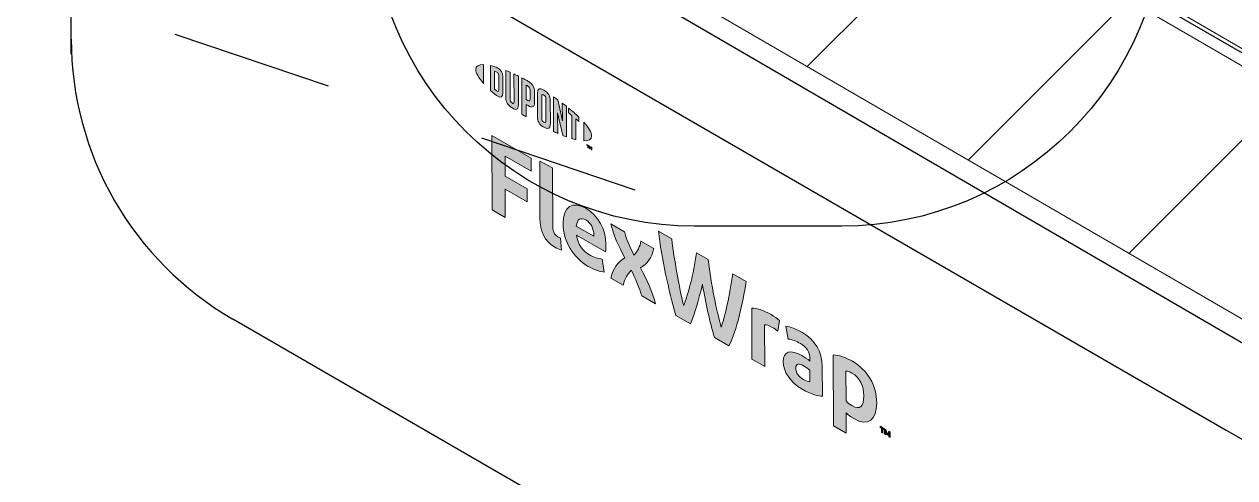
# Model space of a CAD drawing. Extents: x -1392 to 5791, y -3809 to 1722.
# Drawn here: x 899.8 to 967.1, y -1809 to -1783.7 of the extents above; entities that cross this region are included whole.
import ezdxf

# ---------------------------------------------------------------- set-up
doc = ezdxf.new("R2010")
doc.units = 0
doc.header["$MEASUREMENT"] = 0
doc.linetypes.add('AI-Linetype-13', pattern=[18, 9, -9])
for name, color, linetype, lineweight in [('G-ANNO-TTLB', 7, 'Continuous', 0), ('Layer 12', 7, 'Continuous', 0), ('TYVEK', 7, 'Continuous', 0), ('WALL SCRATCH', 7, 'Continuous', 0)]:
    doc.layers.add(name, color=color, linetype=linetype, lineweight=lineweight)
pattern_1 = [(45, (0, 0), (-7.071067, 7.07107), [])]

# ---------------------------------------------------------------- blocks, each defined once
blk = doc.blocks.new('Block_477')
at = {"layer": 'TYVEK', "true_color": 0x003b71, "transparency": 33554687}
h = blk.add_hatch(color=156, dxfattribs=at)
h.dxf.hatch_style = 2
edge = h.paths.add_edge_path()
edge.add_spline(control_points=[(925.816, -1794.062), (925.816, -1794.062), (925.806, -1789.922), (925.806, -1789.922), (925.806, -1789.922), (927.991, -1791.176), (927.991, -1791.176), (927.991, -1791.176), (927.993, -1791.898), (927.993, -1791.898), (927.993, -1791.898), (926.541, -1791.064), (926.541, -1791.064), (926.541, -1791.064), (926.544, -1792.188), (926.544, -1792.188), (926.544, -1792.188), (927.765, -1792.889), (927.765, -1792.889), (927.765, -1792.889), (927.767, -1793.611), (927.767, -1793.611), (927.767, -1793.611), (926.546, -1792.91), (926.546, -1792.91), (926.546, -1792.91), (926.549, -1794.484), (926.549, -1794.484), (926.549, -1794.484), (925.816, -1794.062), (925.816, -1794.062)], knot_values=[0, 0, 0, 0, 1, 1, 1, 2, 2, 2, 3, 3, 3, 4, 4, 4, 5, 5, 5, 6, 6, 6, 7, 7, 7, 8, 8, 8, 9, 9, 9, 10, 10, 10, 10], degree=3, periodic=0)
h = blk.add_hatch(color=156, dxfattribs=at)
h.dxf.hatch_style = 2
edge = h.paths.add_edge_path()
edge.add_spline(control_points=[(929.189, -1794.906), (929.19, -1795.225), (929.262, -1795.438), (929.467, -1795.556), (929.518, -1795.585), (929.57, -1795.609), (929.616, -1795.624), (929.616, -1795.624), (929.669, -1796.298), (929.669, -1796.298), (929.571, -1796.266), (929.412, -1796.198), (929.31, -1796.139), (928.72, -1795.8), (928.483, -1795.221), (928.481, -1794.511), (928.481, -1794.511), (928.473, -1791.353), (928.473, -1791.353), (928.473, -1791.353), (929.181, -1791.712), (929.181, -1791.712), (929.181, -1791.712), (929.189, -1794.906), (929.189, -1794.906)], knot_values=[0, 0, 0, 0, 1, 1, 1, 2, 2, 2, 3, 3, 3, 4, 4, 4, 5, 5, 5, 6, 6, 6, 7, 7, 7, 8, 8, 8, 8], degree=3, periodic=0)
h = blk.add_hatch(color=156, dxfattribs=at)
h.dxf.hatch_style = 2
edge = h.paths.add_edge_path()
edge.add_spline(control_points=[(930.5, -1794.956), (930.5, -1794.956), (931.475, -1795.516), (931.475, -1795.516), (931.475, -1795.516), (931.475, -1795.445), (931.475, -1795.445), (931.474, -1795.113), (931.32, -1794.783), (931.037, -1794.621), (930.74, -1794.45), (930.546, -1794.58), (930.5, -1794.956)], knot_values=[0, 0, 0, 0, 1, 1, 1, 2, 2, 2, 3, 3, 3, 4, 4, 4, 4], degree=3, periodic=0)
edge = h.paths.add_edge_path()
edge.add_spline(control_points=[(932.059, -1797.517), (931.833, -1797.505), (931.5, -1797.397), (931.162, -1797.202), (930.336, -1796.728), (929.77, -1795.801), (929.767, -1794.819), (929.765, -1793.878), (930.282, -1793.537), (931.036, -1793.97), (931.708, -1794.356), (932.15, -1795.159), (932.152, -1795.952), (932.153, -1796.129), (932.143, -1796.277), (932.133, -1796.39), (932.133, -1796.39), (930.512, -1795.459), (930.512, -1795.459), (930.58, -1795.97), (930.821, -1796.322), (931.232, -1796.557), (931.483, -1796.702), (931.724, -1796.775), (931.944, -1796.795), (931.944, -1796.795), (932.059, -1797.517), (932.059, -1797.517)], knot_values=[0, 0, 0, 0, 1, 1, 1, 2, 2, 2, 3, 3, 3, 4, 4, 4, 5, 5, 5, 6, 6, 6, 7, 7, 7, 8, 8, 8, 9, 9, 9, 9], degree=3, periodic=0)
h = blk.add_hatch(color=156, dxfattribs=at)
h.dxf.hatch_style = 2
edge = h.paths.add_edge_path()
edge.add_spline(control_points=[(933.199, -1796.718), (932.855, -1796.083), (932.582, -1795.519), (932.421, -1794.836), (932.421, -1794.836), (933.186, -1795.275), (933.186, -1795.275), (933.253, -1795.579), (933.48, -1796.111), (933.706, -1796.578), (933.895, -1796.362), (934.059, -1796.107), (934.094, -1795.796), (934.094, -1795.796), (934.812, -1796.208), (934.812, -1796.208), (934.68, -1796.747), (934.455, -1797.049), (934.072, -1797.284), (934.442, -1797.975), (934.695, -1798.534), (934.906, -1799.281), (934.906, -1799.281), (934.142, -1798.843), (934.142, -1798.843), (934.033, -1798.449), (933.776, -1797.858), (933.56, -1797.409), (933.365, -1797.623), (933.182, -1797.872), (933.111, -1798.251), (933.111, -1798.251), (932.423, -1797.856), (932.423, -1797.856), (932.55, -1797.314), (932.79, -1796.979), (933.199, -1796.718)], knot_values=[0, 0, 0, 0, 1, 1, 1, 2, 2, 2, 3, 3, 3, 4, 4, 4, 5, 5, 5, 6, 6, 6, 7, 7, 7, 8, 8, 8, 9, 9, 9, 10, 10, 10, 11, 11, 11, 12, 12, 12, 12], degree=3, periodic=0)
h = blk.add_hatch(color=156, dxfattribs=at)
h.dxf.hatch_style = 2
edge = h.paths.add_edge_path()
edge.add_spline(control_points=[(939.201, -1797.612), (939.201, -1797.612), (939.95, -1798.042), (939.95, -1798.042), (939.758, -1799.308), (939.423, -1800.74), (938.99, -1801.626), (938.99, -1801.626), (938.185, -1801.163), (938.185, -1801.163), (937.931, -1800.28), (937.704, -1799.28), (937.511, -1798.201), (937.319, -1799.06), (937.1, -1799.803), (936.846, -1800.395), (936.846, -1800.395), (936.04, -1799.932), (936.04, -1799.932), (935.627, -1798.561), (935.259, -1796.725), (935.066, -1795.238), (935.066, -1795.238), (935.809, -1795.665), (935.809, -1795.665), (935.972, -1797.004), (936.262, -1798.571), (936.474, -1799.384), (936.693, -1798.819), (937.034, -1797.655), (937.179, -1796.451), (937.179, -1796.451), (937.836, -1796.828), (937.836, -1796.828), (937.993, -1798.206), (938.33, -1799.758), (938.557, -1800.58), (938.761, -1800.006), (939.05, -1798.771), (939.201, -1797.612)], knot_values=[0, 0, 0, 0, 1, 1, 1, 2, 2, 2, 3, 3, 3, 4, 4, 4, 5, 5, 5, 6, 6, 6, 7, 7, 7, 8, 8, 8, 9, 9, 9, 10, 10, 10, 11, 11, 11, 12, 12, 12, 13, 13, 13, 13], degree=3, periodic=0)
h = blk.add_hatch(color=156, dxfattribs=at)
h.dxf.hatch_style = 2
edge = h.paths.add_edge_path()
edge.add_spline(control_points=[(941.342, -1799.887), (941.527, -1799.993), (941.702, -1800.117), (941.804, -1800.205), (941.804, -1800.205), (941.703, -1800.815), (941.703, -1800.815), (941.616, -1800.729), (941.508, -1800.655), (941.401, -1800.594), (941.211, -1800.485), (941.083, -1800.452), (940.975, -1800.45), (940.975, -1800.45), (940.981, -1802.769), (940.981, -1802.769), (940.981, -1802.769), (940.273, -1802.362), (940.273, -1802.362), (940.273, -1802.362), (940.266, -1799.529), (940.266, -1799.529), (940.542, -1799.528), (940.973, -1799.675), (941.342, -1799.887)], knot_values=[0, 0, 0, 0, 1, 1, 1, 2, 2, 2, 3, 3, 3, 4, 4, 4, 5, 5, 5, 6, 6, 6, 7, 7, 7, 8, 8, 8, 8], degree=3, periodic=0)
h = blk.add_hatch(color=156, dxfattribs=at)
h.dxf.hatch_style = 2
edge = h.paths.add_edge_path()
edge.add_spline(control_points=[(943.498, -1803.617), (943.498, -1803.617), (943.497, -1802.984), (943.497, -1802.984), (943.378, -1802.887), (943.255, -1802.799), (943.132, -1802.728), (942.896, -1802.592), (942.712, -1802.593), (942.712, -1802.871), (942.713, -1803.119), (942.867, -1803.338), (943.139, -1803.494), (943.293, -1803.582), (943.421, -1803.62), (943.498, -1803.617)], knot_values=[0, 0, 0, 0, 1, 1, 1, 2, 2, 2, 3, 3, 3, 4, 4, 4, 5, 5, 5, 5], degree=3, periodic=0)
edge = h.paths.add_edge_path()
edge.add_spline(control_points=[(943.069, -1804.038), (942.366, -1803.635), (942.011, -1803.035), (942.01, -1802.503), (942.008, -1801.917), (942.423, -1801.813), (943.039, -1802.16), (943.182, -1802.243), (943.367, -1802.372), (943.495, -1802.47), (943.495, -1802.47), (943.495, -1802.328), (943.495, -1802.328), (943.494, -1801.967), (943.314, -1801.692), (942.97, -1801.495), (942.745, -1801.365), (942.504, -1801.268), (942.293, -1801.248), (942.293, -1801.248), (942.164, -1800.536), (942.164, -1800.536), (942.384, -1800.556), (942.738, -1800.688), (943.051, -1800.868), (943.805, -1801.301), (944.181, -1801.977), (944.182, -1802.776), (944.182, -1802.776), (944.187, -1804.42), (944.187, -1804.42), (943.977, -1804.424), (943.582, -1804.333), (943.069, -1804.038)], knot_values=[0, 0, 0, 0, 1, 1, 1, 2, 2, 2, 3, 3, 3, 4, 4, 4, 5, 5, 5, 6, 6, 6, 7, 7, 7, 8, 8, 8, 9, 9, 9, 10, 10, 10, 11, 11, 11, 11], degree=3, periodic=0)
h = blk.add_hatch(color=156, dxfattribs=at)
h.dxf.hatch_style = 2
edge = h.paths.add_edge_path()
edge.add_spline(control_points=[(945.832, -1804.951), (946.284, -1805.211), (946.493, -1805.012), (946.492, -1804.403), (946.491, -1803.87), (946.295, -1803.403), (945.828, -1803.135), (945.7, -1803.062), (945.607, -1803.038), (945.5, -1803.024), (945.5, -1803.024), (945.504, -1804.68), (945.504, -1804.68), (945.601, -1804.783), (945.684, -1804.866), (945.832, -1804.951)], knot_values=[0, 0, 0, 0, 1, 1, 1, 2, 2, 2, 3, 3, 3, 4, 4, 4, 5, 5, 5, 5], degree=3, periodic=0)
edge = h.paths.add_edge_path()
edge.add_spline(control_points=[(945.936, -1805.673), (945.757, -1805.57), (945.634, -1805.475), (945.505, -1805.349), (945.505, -1805.349), (945.508, -1806.473), (945.508, -1806.473), (945.508, -1806.473), (944.805, -1806.069), (944.805, -1806.069), (944.805, -1806.069), (944.796, -1802.123), (944.796, -1802.123), (945.088, -1802.137), (945.498, -1802.273), (945.862, -1802.482), (946.704, -1802.965), (947.208, -1803.845), (947.21, -1804.791), (947.212, -1805.761), (946.737, -1806.132), (945.936, -1805.673)], knot_values=[0, 0, 0, 0, 1, 1, 1, 2, 2, 2, 3, 3, 3, 4, 4, 4, 5, 5, 5, 6, 6, 6, 7, 7, 7, 7], degree=3, periodic=0)
h = blk.add_hatch(color=156, dxfattribs=at)
h.dxf.hatch_style = 2
edge = h.paths.add_edge_path()
edge.add_spline(control_points=[(947.718, -1806.278), (947.744, -1806.365), (947.769, -1806.432), (947.8, -1806.502), (947.83, -1806.467), (947.852, -1806.427), (947.877, -1806.369), (947.877, -1806.369), (947.951, -1806.411), (947.951, -1806.411), (947.951, -1806.411), (947.951, -1806.717), (947.951, -1806.717), (947.951, -1806.717), (947.887, -1806.68), (947.887, -1806.68), (947.887, -1806.68), (947.887, -1806.539), (947.887, -1806.539), (947.887, -1806.539), (947.89, -1806.494), (947.89, -1806.494), (947.869, -1806.528), (947.845, -1806.562), (947.823, -1806.588), (947.823, -1806.588), (947.774, -1806.56), (947.774, -1806.56), (947.752, -1806.508), (947.727, -1806.444), (947.706, -1806.385), (947.706, -1806.385), (947.709, -1806.437), (947.709, -1806.437), (947.709, -1806.437), (947.709, -1806.578), (947.709, -1806.578), (947.709, -1806.578), (947.645, -1806.541), (947.645, -1806.541), (947.645, -1806.541), (947.644, -1806.236), (947.644, -1806.236), (947.644, -1806.236), (947.718, -1806.278), (947.718, -1806.278)], knot_values=[0, 0, 0, 0, 1, 1, 1, 2, 2, 2, 3, 3, 3, 4, 4, 4, 5, 5, 5, 6, 6, 6, 7, 7, 7, 8, 8, 8, 9, 9, 9, 10, 10, 10, 11, 11, 11, 12, 12, 12, 13, 13, 13, 14, 14, 14, 15, 15, 15, 15], degree=3, periodic=0)
edge = h.paths.add_edge_path()
edge.add_spline(control_points=[(947.472, -1806.204), (947.472, -1806.204), (947.401, -1806.163), (947.401, -1806.163), (947.401, -1806.163), (947.4, -1806.096), (947.4, -1806.096), (947.4, -1806.096), (947.615, -1806.219), (947.615, -1806.219), (947.615, -1806.219), (947.615, -1806.286), (947.615, -1806.286), (947.615, -1806.286), (947.544, -1806.245), (947.544, -1806.245), (947.544, -1806.245), (947.544, -1806.483), (947.544, -1806.483), (947.544, -1806.483), (947.473, -1806.442), (947.473, -1806.442), (947.473, -1806.442), (947.472, -1806.204), (947.472, -1806.204)], knot_values=[0, 0, 0, 0, 1, 1, 1, 2, 2, 2, 3, 3, 3, 4, 4, 4, 5, 5, 5, 6, 6, 6, 7, 7, 7, 8, 8, 8, 8], degree=3, periodic=0)
at = {"layer": 'TYVEK'}
for points, knots in [([(925.816, -1794.062), (925.816, -1794.062), (925.806, -1789.922), (925.806, -1789.922), (925.806, -1789.922), (927.991, -1791.176), (927.991, -1791.176), (927.991, -1791.176), (927.993, -1791.898), (927.993, -1791.898), (927.993, -1791.898), (926.541, -1791.064), (926.541, -1791.064), (926.541, -1791.064), (926.544, -1792.188), (926.544, -1792.188), (926.544, -1792.188), (927.765, -1792.889), (927.765, -1792.889), (927.765, -1792.889), (927.767, -1793.611), (927.767, -1793.611), (927.767, -1793.611), (926.546, -1792.91), (926.546, -1792.91), (926.546, -1792.91), (926.549, -1794.484), (926.549, -1794.484), (926.549, -1794.484), (925.816, -1794.062), (925.816, -1794.062)], [0, 0, 0, 0, 1, 1, 1, 2, 2, 2, 3, 3, 3, 4, 4, 4, 5, 5, 5, 6, 6, 6, 7, 7, 7, 8, 8, 8, 9, 9, 9, 10, 10, 10, 10]), ([(929.189, -1794.906), (929.19, -1795.225), (929.262, -1795.438), (929.467, -1795.556), (929.518, -1795.585), (929.57, -1795.609), (929.616, -1795.624), (929.616, -1795.624), (929.669, -1796.298), (929.669, -1796.298), (929.571, -1796.266), (929.412, -1796.198), (929.31, -1796.139), (928.72, -1795.8), (928.483, -1795.221), (928.481, -1794.511), (928.481, -1794.511), (928.473, -1791.353), (928.473, -1791.353), (928.473, -1791.353), (929.181, -1791.712), (929.181, -1791.712), (929.181, -1791.712), (929.189, -1794.906), (929.189, -1794.906)], [0, 0, 0, 0, 1, 1, 1, 2, 2, 2, 3, 3, 3, 4, 4, 4, 5, 5, 5, 6, 6, 6, 7, 7, 7, 8, 8, 8, 8]), ([(932.059, -1797.517), (931.833, -1797.505), (931.5, -1797.397), (931.162, -1797.202), (930.336, -1796.728), (929.77, -1795.801), (929.767, -1794.819), (929.765, -1793.878), (930.282, -1793.537), (931.036, -1793.97), (931.708, -1794.356), (932.15, -1795.159), (932.152, -1795.952), (932.153, -1796.129), (932.143, -1796.277), (932.133, -1796.39), (932.133, -1796.39), (930.512, -1795.459), (930.512, -1795.459), (930.58, -1795.97), (930.821, -1796.322), (931.232, -1796.557), (931.483, -1796.702), (931.724, -1796.775), (931.944, -1796.795), (931.944, -1796.795), (932.059, -1797.517), (932.059, -1797.517)], [0, 0, 0, 0, 1, 1, 1, 2, 2, 2, 3, 3, 3, 4, 4, 4, 5, 5, 5, 6, 6, 6, 7, 7, 7, 8, 8, 8, 9, 9, 9, 9]), ([(930.5, -1794.956), (930.5, -1794.956), (931.475, -1795.516), (931.475, -1795.516), (931.475, -1795.516), (931.475, -1795.445), (931.475, -1795.445), (931.474, -1795.113), (931.32, -1794.783), (931.037, -1794.621), (930.74, -1794.45), (930.546, -1794.58), (930.5, -1794.956)], [0, 0, 0, 0, 1, 1, 1, 2, 2, 2, 3, 3, 3, 4, 4, 4, 4]), ([(933.199, -1796.718), (932.855, -1796.083), (932.582, -1795.519), (932.421, -1794.836), (932.421, -1794.836), (933.186, -1795.275), (933.186, -1795.275), (933.253, -1795.579), (933.48, -1796.111), (933.706, -1796.578), (933.895, -1796.362), (934.059, -1796.107), (934.094, -1795.796), (934.094, -1795.796), (934.812, -1796.208), (934.812, -1796.208), (934.68, -1796.747), (934.455, -1797.049), (934.072, -1797.284), (934.442, -1797.975), (934.695, -1798.534), (934.906, -1799.281), (934.906, -1799.281), (934.142, -1798.843), (934.142, -1798.843), (934.033, -1798.449), (933.776, -1797.858), (933.56, -1797.409), (933.365, -1797.623), (933.182, -1797.872), (933.111, -1798.251), (933.111, -1798.251), (932.423, -1797.856), (932.423, -1797.856), (932.55, -1797.314), (932.79, -1796.979), (933.199, -1796.718)], [0, 0, 0, 0, 1, 1, 1, 2, 2, 2, 3, 3, 3, 4, 4, 4, 5, 5, 5, 6, 6, 6, 7, 7, 7, 8, 8, 8, 9, 9, 9, 10, 10, 10, 11, 11, 11, 12, 12, 12, 12]), ([(939.201, -1797.612), (939.201, -1797.612), (939.95, -1798.042), (939.95, -1798.042), (939.758, -1799.308), (939.423, -1800.74), (938.99, -1801.626), (938.99, -1801.626), (938.185, -1801.163), (938.185, -1801.163), (937.931, -1800.28), (937.704, -1799.28), (937.511, -1798.201), (937.319, -1799.06), (937.1, -1799.803), (936.846, -1800.395), (936.846, -1800.395), (936.04, -1799.932), (936.04, -1799.932), (935.627, -1798.561), (935.259, -1796.725), (935.066, -1795.238), (935.066, -1795.238), (935.809, -1795.665), (935.809, -1795.665), (935.972, -1797.004), (936.262, -1798.571), (936.474, -1799.384), (936.693, -1798.819), (937.034, -1797.655), (937.179, -1796.451), (937.179, -1796.451), (937.836, -1796.828), (937.836, -1796.828), (937.993, -1798.206), (938.33, -1799.758), (938.557, -1800.58), (938.761, -1800.006), (939.05, -1798.771), (939.201, -1797.612)], [0, 0, 0, 0, 1, 1, 1, 2, 2, 2, 3, 3, 3, 4, 4, 4, 5, 5, 5, 6, 6, 6, 7, 7, 7, 8, 8, 8, 9, 9, 9, 10, 10, 10, 11, 11, 11, 12, 12, 12, 13, 13, 13, 13]), ([(941.342, -1799.887), (941.527, -1799.993), (941.702, -1800.117), (941.804, -1800.205), (941.804, -1800.205), (941.703, -1800.815), (941.703, -1800.815), (941.616, -1800.729), (941.508, -1800.655), (941.401, -1800.594), (941.211, -1800.485), (941.083, -1800.452), (940.975, -1800.45), (940.975, -1800.45), (940.981, -1802.769), (940.981, -1802.769), (940.981, -1802.769), (940.273, -1802.362), (940.273, -1802.362), (940.273, -1802.362), (940.266, -1799.529), (940.266, -1799.529), (940.542, -1799.528), (940.973, -1799.675), (941.342, -1799.887)], [0, 0, 0, 0, 1, 1, 1, 2, 2, 2, 3, 3, 3, 4, 4, 4, 5, 5, 5, 6, 6, 6, 7, 7, 7, 8, 8, 8, 8]), ([(943.069, -1804.038), (942.366, -1803.635), (942.011, -1803.035), (942.01, -1802.503), (942.008, -1801.917), (942.423, -1801.813), (943.039, -1802.16), (943.182, -1802.243), (943.367, -1802.372), (943.495, -1802.47), (943.495, -1802.47), (943.495, -1802.328), (943.495, -1802.328), (943.494, -1801.967), (943.314, -1801.692), (942.97, -1801.495), (942.745, -1801.365), (942.504, -1801.268), (942.293, -1801.248), (942.293, -1801.248), (942.164, -1800.536), (942.164, -1800.536), (942.384, -1800.556), (942.738, -1800.688), (943.051, -1800.868), (943.805, -1801.301), (944.181, -1801.977), (944.182, -1802.776), (944.182, -1802.776), (944.187, -1804.42), (944.187, -1804.42), (943.977, -1804.424), (943.582, -1804.333), (943.069, -1804.038)], [0, 0, 0, 0, 1, 1, 1, 2, 2, 2, 3, 3, 3, 4, 4, 4, 5, 5, 5, 6, 6, 6, 7, 7, 7, 8, 8, 8, 9, 9, 9, 10, 10, 10, 11, 11, 11, 11]), ([(943.498, -1803.617), (943.498, -1803.617), (943.497, -1802.984), (943.497, -1802.984), (943.378, -1802.887), (943.255, -1802.799), (943.132, -1802.728), (942.896, -1802.592), (942.712, -1802.593), (942.712, -1802.871), (942.713, -1803.119), (942.867, -1803.338), (943.139, -1803.494), (943.293, -1803.582), (943.421, -1803.62), (943.498, -1803.617)], [0, 0, 0, 0, 1, 1, 1, 2, 2, 2, 3, 3, 3, 4, 4, 4, 5, 5, 5, 5]), ([(945.936, -1805.673), (945.757, -1805.57), (945.634, -1805.475), (945.505, -1805.349), (945.505, -1805.349), (945.508, -1806.473), (945.508, -1806.473), (945.508, -1806.473), (944.805, -1806.069), (944.805, -1806.069), (944.805, -1806.069), (944.796, -1802.123), (944.796, -1802.123), (945.088, -1802.137), (945.498, -1802.273), (945.862, -1802.482), (946.704, -1802.965), (947.208, -1803.845), (947.21, -1804.791), (947.212, -1805.761), (946.737, -1806.132), (945.936, -1805.673)], [0, 0, 0, 0, 1, 1, 1, 2, 2, 2, 3, 3, 3, 4, 4, 4, 5, 5, 5, 6, 6, 6, 7, 7, 7, 7]), ([(945.832, -1804.951), (946.284, -1805.211), (946.493, -1805.012), (946.492, -1804.403), (946.491, -1803.87), (946.295, -1803.403), (945.828, -1803.135), (945.7, -1803.062), (945.607, -1803.038), (945.5, -1803.024), (945.5, -1803.024), (945.504, -1804.68), (945.504, -1804.68), (945.601, -1804.783), (945.684, -1804.866), (945.832, -1804.951)], [0, 0, 0, 0, 1, 1, 1, 2, 2, 2, 3, 3, 3, 4, 4, 4, 5, 5, 5, 5]), ([(947.472, -1806.204), (947.472, -1806.204), (947.401, -1806.163), (947.401, -1806.163), (947.401, -1806.163), (947.4, -1806.096), (947.4, -1806.096), (947.4, -1806.096), (947.615, -1806.219), (947.615, -1806.219), (947.615, -1806.219), (947.615, -1806.286), (947.615, -1806.286), (947.615, -1806.286), (947.544, -1806.245), (947.544, -1806.245), (947.544, -1806.245), (947.544, -1806.483), (947.544, -1806.483), (947.544, -1806.483), (947.473, -1806.442), (947.473, -1806.442), (947.473, -1806.442), (947.472, -1806.204), (947.472, -1806.204)], [0, 0, 0, 0, 1, 1, 1, 2, 2, 2, 3, 3, 3, 4, 4, 4, 5, 5, 5, 6, 6, 6, 7, 7, 7, 8, 8, 8, 8]), ([(947.718, -1806.278), (947.744, -1806.365), (947.769, -1806.432), (947.8, -1806.502), (947.83, -1806.467), (947.852, -1806.427), (947.877, -1806.369), (947.877, -1806.369), (947.951, -1806.411), (947.951, -1806.411), (947.951, -1806.411), (947.951, -1806.717), (947.951, -1806.717), (947.951, -1806.717), (947.887, -1806.68), (947.887, -1806.68), (947.887, -1806.68), (947.887, -1806.539), (947.887, -1806.539), (947.887, -1806.539), (947.89, -1806.494), (947.89, -1806.494), (947.869, -1806.528), (947.845, -1806.562), (947.823, -1806.588), (947.823, -1806.588), (947.774, -1806.56), (947.774, -1806.56), (947.752, -1806.508), (947.727, -1806.444), (947.706, -1806.385), (947.706, -1806.385), (947.709, -1806.437), (947.709, -1806.437), (947.709, -1806.437), (947.709, -1806.578), (947.709, -1806.578), (947.709, -1806.578), (947.645, -1806.541), (947.645, -1806.541), (947.645, -1806.541), (947.644, -1806.236), (947.644, -1806.236), (947.644, -1806.236), (947.718, -1806.278), (947.718, -1806.278)], [0, 0, 0, 0, 1, 1, 1, 2, 2, 2, 3, 3, 3, 4, 4, 4, 5, 5, 5, 6, 6, 6, 7, 7, 7, 8, 8, 8, 9, 9, 9, 10, 10, 10, 11, 11, 11, 12, 12, 12, 13, 13, 13, 14, 14, 14, 15, 15, 15, 15])]:
    blk.add_open_spline(points, degree=3, knots=knots, dxfattribs=at)
blk = doc.blocks.new('Block_478')
at = {"layer": 'TYVEK', "true_color": 0x003b71, "transparency": 33554687}
h = blk.add_hatch(color=156, dxfattribs=at)
h.dxf.hatch_style = 2
edge = h.paths.add_edge_path()
edge.add_spline(control_points=[(924.903, -1786.243), (924.904, -1786.434), (925.065, -1786.704), (925.345, -1787.018), (925.345, -1787.018), (925.342, -1785.978), (925.342, -1785.978), (925.063, -1785.969), (924.903, -1786.055), (924.903, -1786.243)], knot_values=[0, 0, 0, 0, 1, 1, 1, 2, 2, 2, 3, 3, 3, 3], degree=3, periodic=0)
h = blk.add_hatch(color=156, dxfattribs=at)
h.dxf.hatch_style = 2
edge = h.paths.add_edge_path()
edge.add_spline(control_points=[(926.185, -1787.403), (926.185, -1787.483), (926.143, -1787.486), (926.094, -1787.457), (926.055, -1787.435), (925.995, -1787.384), (925.947, -1787.341), (925.947, -1787.341), (925.944, -1786.347), (925.944, -1786.347), (925.993, -1786.36), (926.052, -1786.378), (926.091, -1786.401), (926.141, -1786.429), (926.182, -1786.479), (926.183, -1786.559), (926.183, -1786.559), (926.185, -1787.403), (926.185, -1787.403)], knot_values=[0, 0, 0, 0, 1, 1, 1, 2, 2, 2, 3, 3, 3, 4, 4, 4, 5, 5, 5, 6, 6, 6, 6], degree=3, periodic=0)
edge = h.paths.add_edge_path()
edge.add_spline(control_points=[(926.123, -1786.159), (926.045, -1786.114), (925.932, -1786.076), (925.729, -1786.032), (925.729, -1786.032), (925.732, -1787.41), (925.732, -1787.41), (925.911, -1787.575), (926.049, -1787.691), (926.127, -1787.736), (926.307, -1787.839), (926.408, -1787.77), (926.407, -1787.566), (926.407, -1787.566), (926.405, -1786.652), (926.405, -1786.652), (926.405, -1786.448), (926.303, -1786.263), (926.123, -1786.159)], knot_values=[0, 0, 0, 0, 1, 1, 1, 2, 2, 2, 3, 3, 3, 4, 4, 4, 5, 5, 5, 6, 6, 6, 6], degree=3, periodic=0)
h = blk.add_hatch(color=156, dxfattribs=at)
h.dxf.hatch_style = 2
edge = h.paths.add_edge_path()
edge.add_spline(control_points=[(927.035, -1788.053), (927.035, -1788.132), (927.012, -1788.169), (926.925, -1788.108), (926.841, -1788.047), (926.818, -1787.993), (926.817, -1787.898), (926.817, -1787.898), (926.814, -1786.399), (926.814, -1786.399), (926.757, -1786.373), (926.632, -1786.322), (926.578, -1786.3), (926.578, -1786.3), (926.582, -1787.816), (926.582, -1787.816), (926.583, -1788.058), (926.685, -1788.211), (926.926, -1788.381), (927.147, -1788.537), (927.282, -1788.486), (927.281, -1788.218), (927.281, -1788.218), (927.277, -1786.615), (927.277, -1786.615), (927.231, -1786.592), (927.08, -1786.52), (927.031, -1786.498), (927.031, -1786.498), (927.035, -1788.053), (927.035, -1788.053)], knot_values=[0, 0, 0, 0, 1, 1, 1, 2, 2, 2, 3, 3, 3, 4, 4, 4, 5, 5, 5, 6, 6, 6, 7, 7, 7, 8, 8, 8, 9, 9, 9, 10, 10, 10, 10], degree=3, periodic=0)
h = blk.add_hatch(color=156, dxfattribs=at)
h.dxf.hatch_style = 2
edge = h.paths.add_edge_path()
edge.add_spline(control_points=[(927.93, -1787.909), (927.93, -1787.995), (927.904, -1788.024), (927.804, -1787.967), (927.804, -1787.967), (927.718, -1787.918), (927.718, -1787.918), (927.718, -1787.918), (927.716, -1787.122), (927.716, -1787.122), (927.754, -1787.141), (927.775, -1787.152), (927.798, -1787.166), (927.906, -1787.228), (927.928, -1787.288), (927.929, -1787.376), (927.929, -1787.376), (927.93, -1787.909), (927.93, -1787.909)], knot_values=[0, 0, 0, 0, 1, 1, 1, 2, 2, 2, 3, 3, 3, 4, 4, 4, 5, 5, 5, 6, 6, 6, 6], degree=3, periodic=0)
edge = h.paths.add_edge_path()
edge.add_spline(control_points=[(927.811, -1786.892), (927.769, -1786.868), (927.613, -1786.784), (927.469, -1786.712), (927.469, -1786.712), (927.474, -1788.73), (927.474, -1788.73), (927.523, -1788.761), (927.651, -1788.842), (927.72, -1788.884), (927.72, -1788.884), (927.718, -1788.198), (927.718, -1788.198), (927.718, -1788.198), (927.815, -1788.253), (927.815, -1788.253), (928.072, -1788.4), (928.179, -1788.329), (928.178, -1788.072), (928.178, -1788.072), (928.177, -1787.478), (928.177, -1787.478), (928.176, -1787.227), (928.056, -1787.032), (927.811, -1786.892)], knot_values=[0, 0, 0, 0, 1, 1, 1, 2, 2, 2, 3, 3, 3, 4, 4, 4, 5, 5, 5, 6, 6, 6, 7, 7, 7, 8, 8, 8, 8], degree=3, periodic=0)
h = blk.add_hatch(color=156, dxfattribs=at)
h.dxf.hatch_style = 2
edge = h.paths.add_edge_path()
edge.add_spline(control_points=[(928.81, -1789.118), (928.81, -1789.197), (928.787, -1789.226), (928.7, -1789.179), (928.611, -1789.13), (928.586, -1789.072), (928.586, -1788.989), (928.586, -1788.989), (928.583, -1787.731), (928.583, -1787.731), (928.583, -1787.648), (928.607, -1787.616), (928.697, -1787.671), (928.784, -1787.724), (928.807, -1787.78), (928.807, -1787.859), (928.807, -1787.859), (928.81, -1789.118), (928.81, -1789.118)], knot_values=[0, 0, 0, 0, 1, 1, 1, 2, 2, 2, 3, 3, 3, 4, 4, 4, 5, 5, 5, 6, 6, 6, 6], degree=3, periodic=0)
edge = h.paths.add_edge_path()
edge.add_spline(control_points=[(928.696, -1787.389), (928.468, -1787.245), (928.333, -1787.283), (928.333, -1787.549), (928.333, -1787.549), (928.336, -1788.869), (928.336, -1788.869), (928.337, -1789.15), (928.46, -1789.336), (928.701, -1789.462), (928.937, -1789.585), (929.059, -1789.553), (929.058, -1789.254), (929.058, -1789.254), (929.055, -1787.994), (929.055, -1787.994), (929.055, -1787.71), (928.943, -1787.545), (928.696, -1787.389)], knot_values=[0, 0, 0, 0, 1, 1, 1, 2, 2, 2, 3, 3, 3, 4, 4, 4, 5, 5, 5, 6, 6, 6, 6], degree=3, periodic=0)
h = blk.add_hatch(color=156, dxfattribs=at)
h.dxf.hatch_style = 2
edge = h.paths.add_edge_path()
edge.add_spline(control_points=[(929.74, -1789.111), (929.74, -1789.111), (929.464, -1787.928), (929.464, -1787.928), (929.39, -1787.874), (929.3, -1787.811), (929.231, -1787.764), (929.231, -1787.764), (929.236, -1789.701), (929.236, -1789.701), (929.285, -1789.723), (929.409, -1789.778), (929.473, -1789.806), (929.473, -1789.806), (929.45, -1788.653), (929.45, -1788.653), (929.45, -1788.653), (929.742, -1789.916), (929.742, -1789.916), (929.803, -1789.94), (929.893, -1789.973), (929.952, -1789.994), (929.952, -1789.994), (929.947, -1788.292), (929.947, -1788.292), (929.886, -1788.243), (929.774, -1788.157), (929.72, -1788.117), (929.72, -1788.117), (929.74, -1789.111), (929.74, -1789.111)], knot_values=[0, 0, 0, 0, 1, 1, 1, 2, 2, 2, 3, 3, 3, 4, 4, 4, 5, 5, 5, 6, 6, 6, 7, 7, 7, 8, 8, 8, 9, 9, 9, 10, 10, 10, 10], degree=3, periodic=0)
h = blk.add_hatch(color=156, dxfattribs=at)
h.dxf.hatch_style = 2
edge = h.paths.add_edge_path()
edge.add_spline(control_points=[(930.07, -1788.66), (930.131, -1788.707), (930.191, -1788.756), (930.249, -1788.804), (930.249, -1788.804), (930.252, -1790.092), (930.252, -1790.092), (930.306, -1790.108), (930.406, -1790.135), (930.472, -1790.151), (930.472, -1790.151), (930.47, -1788.991), (930.47, -1788.991), (930.533, -1789.047), (930.594, -1789.101), (930.649, -1789.15), (930.649, -1789.15), (930.648, -1788.902), (930.648, -1788.902), (930.474, -1788.732), (930.287, -1788.568), (930.069, -1788.39), (930.069, -1788.39), (930.07, -1788.66), (930.07, -1788.66)], knot_values=[0, 0, 0, 0, 1, 1, 1, 2, 2, 2, 3, 3, 3, 4, 4, 4, 5, 5, 5, 6, 6, 6, 7, 7, 7, 8, 8, 8, 8], degree=3, periodic=0)
h = blk.add_hatch(color=156, dxfattribs=at)
h.dxf.hatch_style = 2
edge = h.paths.add_edge_path()
edge.add_spline(control_points=[(931.354, -1789.947), (931.355, -1790.138), (931.195, -1790.223), (930.915, -1790.216), (930.915, -1790.216), (930.913, -1789.176), (930.913, -1789.176), (931.193, -1789.489), (931.354, -1789.758), (931.354, -1789.947)], knot_values=[0, 0, 0, 0, 1, 1, 1, 2, 2, 2, 3, 3, 3, 3], degree=3, periodic=0)
h = blk.add_hatch(color=156, dxfattribs=at)
h.dxf.hatch_style = 2
edge = h.paths.add_edge_path()
edge.add_spline(control_points=[(931.225, -1790.498), (931.225, -1790.498), (931.252, -1790.513), (931.252, -1790.513), (931.252, -1790.513), (931.291, -1790.606), (931.291, -1790.606), (931.291, -1790.606), (931.33, -1790.558), (931.33, -1790.558), (931.33, -1790.558), (931.356, -1790.573), (931.356, -1790.573), (931.356, -1790.573), (931.356, -1790.723), (931.356, -1790.723), (931.356, -1790.723), (931.332, -1790.709), (931.332, -1790.709), (931.332, -1790.709), (931.332, -1790.602), (931.332, -1790.602), (931.332, -1790.602), (931.292, -1790.651), (931.292, -1790.651), (931.292, -1790.651), (931.29, -1790.649), (931.29, -1790.649), (931.29, -1790.649), (931.249, -1790.555), (931.249, -1790.555), (931.249, -1790.555), (931.25, -1790.661), (931.25, -1790.661), (931.25, -1790.661), (931.225, -1790.647), (931.225, -1790.647), (931.225, -1790.647), (931.225, -1790.498), (931.225, -1790.498)], knot_values=[0, 0, 0, 0, 1, 1, 1, 2, 2, 2, 3, 3, 3, 4, 4, 4, 5, 5, 5, 6, 6, 6, 7, 7, 7, 8, 8, 8, 9, 9, 9, 10, 10, 10, 11, 11, 11, 12, 12, 12, 13, 13, 13, 13], degree=3, periodic=0)
edge = h.paths.add_edge_path()
edge.add_spline(control_points=[(931.132, -1790.471), (931.132, -1790.471), (931.092, -1790.448), (931.092, -1790.448), (931.092, -1790.448), (931.092, -1790.421), (931.092, -1790.421), (931.092, -1790.421), (931.197, -1790.482), (931.197, -1790.482), (931.197, -1790.482), (931.197, -1790.508), (931.197, -1790.508), (931.197, -1790.508), (931.157, -1790.485), (931.157, -1790.485), (931.157, -1790.485), (931.158, -1790.608), (931.158, -1790.608), (931.158, -1790.608), (931.133, -1790.594), (931.133, -1790.594), (931.133, -1790.594), (931.132, -1790.471), (931.132, -1790.471)], knot_values=[0, 0, 0, 0, 1, 1, 1, 2, 2, 2, 3, 3, 3, 4, 4, 4, 5, 5, 5, 6, 6, 6, 7, 7, 7, 8, 8, 8, 8], degree=3, periodic=0)
at = {"layer": 'TYVEK'}
for points, knots in [([(924.903, -1786.243), (924.904, -1786.434), (925.065, -1786.704), (925.345, -1787.018), (925.345, -1787.018), (925.342, -1785.978), (925.342, -1785.978), (925.063, -1785.969), (924.903, -1786.055), (924.903, -1786.243)], [0, 0, 0, 0, 1, 1, 1, 2, 2, 2, 3, 3, 3, 3]), ([(926.123, -1786.159), (926.045, -1786.114), (925.932, -1786.076), (925.729, -1786.032), (925.729, -1786.032), (925.732, -1787.41), (925.732, -1787.41), (925.911, -1787.575), (926.049, -1787.691), (926.127, -1787.736), (926.307, -1787.839), (926.408, -1787.77), (926.407, -1787.566), (926.407, -1787.566), (926.405, -1786.652), (926.405, -1786.652), (926.405, -1786.448), (926.303, -1786.263), (926.123, -1786.159)], [0, 0, 0, 0, 1, 1, 1, 2, 2, 2, 3, 3, 3, 4, 4, 4, 5, 5, 5, 6, 6, 6, 6]), ([(926.185, -1787.403), (926.185, -1787.483), (926.143, -1787.486), (926.094, -1787.457), (926.055, -1787.435), (925.995, -1787.384), (925.947, -1787.341), (925.947, -1787.341), (925.944, -1786.347), (925.944, -1786.347), (925.993, -1786.36), (926.052, -1786.378), (926.091, -1786.401), (926.141, -1786.429), (926.182, -1786.479), (926.183, -1786.559), (926.183, -1786.559), (926.185, -1787.403), (926.185, -1787.403)], [0, 0, 0, 0, 1, 1, 1, 2, 2, 2, 3, 3, 3, 4, 4, 4, 5, 5, 5, 6, 6, 6, 6]), ([(927.035, -1788.053), (927.035, -1788.132), (927.012, -1788.169), (926.925, -1788.108), (926.841, -1788.047), (926.818, -1787.993), (926.817, -1787.898), (926.817, -1787.898), (926.814, -1786.399), (926.814, -1786.399), (926.757, -1786.373), (926.632, -1786.322), (926.578, -1786.3), (926.578, -1786.3), (926.582, -1787.816), (926.582, -1787.816), (926.583, -1788.058), (926.685, -1788.211), (926.926, -1788.381), (927.147, -1788.537), (927.282, -1788.486), (927.281, -1788.218), (927.281, -1788.218), (927.277, -1786.615), (927.277, -1786.615), (927.231, -1786.592), (927.08, -1786.52), (927.031, -1786.498), (927.031, -1786.498), (927.035, -1788.053), (927.035, -1788.053)], [0, 0, 0, 0, 1, 1, 1, 2, 2, 2, 3, 3, 3, 4, 4, 4, 5, 5, 5, 6, 6, 6, 7, 7, 7, 8, 8, 8, 9, 9, 9, 10, 10, 10, 10]), ([(927.811, -1786.892), (927.769, -1786.868), (927.613, -1786.784), (927.469, -1786.712), (927.469, -1786.712), (927.474, -1788.73), (927.474, -1788.73), (927.523, -1788.761), (927.651, -1788.842), (927.72, -1788.884), (927.72, -1788.884), (927.718, -1788.198), (927.718, -1788.198), (927.718, -1788.198), (927.815, -1788.253), (927.815, -1788.253), (928.072, -1788.4), (928.179, -1788.329), (928.178, -1788.072), (928.178, -1788.072), (928.177, -1787.478), (928.177, -1787.478), (928.176, -1787.227), (928.056, -1787.032), (927.811, -1786.892)], [0, 0, 0, 0, 1, 1, 1, 2, 2, 2, 3, 3, 3, 4, 4, 4, 5, 5, 5, 6, 6, 6, 7, 7, 7, 8, 8, 8, 8]), ([(927.93, -1787.909), (927.93, -1787.995), (927.904, -1788.024), (927.804, -1787.967), (927.804, -1787.967), (927.718, -1787.918), (927.718, -1787.918), (927.718, -1787.918), (927.716, -1787.122), (927.716, -1787.122), (927.754, -1787.141), (927.775, -1787.152), (927.798, -1787.166), (927.906, -1787.228), (927.928, -1787.288), (927.929, -1787.376), (927.929, -1787.376), (927.93, -1787.909), (927.93, -1787.909)], [0, 0, 0, 0, 1, 1, 1, 2, 2, 2, 3, 3, 3, 4, 4, 4, 5, 5, 5, 6, 6, 6, 6]), ([(928.696, -1787.389), (928.468, -1787.245), (928.333, -1787.283), (928.333, -1787.549), (928.333, -1787.549), (928.336, -1788.869), (928.336, -1788.869), (928.337, -1789.15), (928.46, -1789.336), (928.701, -1789.462), (928.937, -1789.585), (929.059, -1789.553), (929.058, -1789.254), (929.058, -1789.254), (929.055, -1787.994), (929.055, -1787.994), (929.055, -1787.71), (928.943, -1787.545), (928.696, -1787.389)], [0, 0, 0, 0, 1, 1, 1, 2, 2, 2, 3, 3, 3, 4, 4, 4, 5, 5, 5, 6, 6, 6, 6]), ([(928.81, -1789.118), (928.81, -1789.197), (928.787, -1789.226), (928.7, -1789.179), (928.611, -1789.13), (928.586, -1789.072), (928.586, -1788.989), (928.586, -1788.989), (928.583, -1787.731), (928.583, -1787.731), (928.583, -1787.648), (928.607, -1787.616), (928.697, -1787.671), (928.784, -1787.724), (928.807, -1787.78), (928.807, -1787.859), (928.807, -1787.859), (928.81, -1789.118), (928.81, -1789.118)], [0, 0, 0, 0, 1, 1, 1, 2, 2, 2, 3, 3, 3, 4, 4, 4, 5, 5, 5, 6, 6, 6, 6]), ([(929.74, -1789.111), (929.74, -1789.111), (929.464, -1787.928), (929.464, -1787.928), (929.39, -1787.874), (929.3, -1787.811), (929.231, -1787.764), (929.231, -1787.764), (929.236, -1789.701), (929.236, -1789.701), (929.285, -1789.723), (929.409, -1789.778), (929.473, -1789.806), (929.473, -1789.806), (929.45, -1788.653), (929.45, -1788.653), (929.45, -1788.653), (929.742, -1789.916), (929.742, -1789.916), (929.803, -1789.94), (929.893, -1789.973), (929.952, -1789.994), (929.952, -1789.994), (929.947, -1788.292), (929.947, -1788.292), (929.886, -1788.243), (929.774, -1788.157), (929.72, -1788.117), (929.72, -1788.117), (929.74, -1789.111), (929.74, -1789.111)], [0, 0, 0, 0, 1, 1, 1, 2, 2, 2, 3, 3, 3, 4, 4, 4, 5, 5, 5, 6, 6, 6, 7, 7, 7, 8, 8, 8, 9, 9, 9, 10, 10, 10, 10]), ([(930.07, -1788.66), (930.131, -1788.707), (930.191, -1788.756), (930.249, -1788.804), (930.249, -1788.804), (930.252, -1790.092), (930.252, -1790.092), (930.306, -1790.108), (930.406, -1790.135), (930.472, -1790.151), (930.472, -1790.151), (930.47, -1788.991), (930.47, -1788.991), (930.533, -1789.047), (930.594, -1789.101), (930.649, -1789.15), (930.649, -1789.15), (930.648, -1788.902), (930.648, -1788.902), (930.474, -1788.732), (930.287, -1788.568), (930.069, -1788.39), (930.069, -1788.39), (930.07, -1788.66), (930.07, -1788.66)], [0, 0, 0, 0, 1, 1, 1, 2, 2, 2, 3, 3, 3, 4, 4, 4, 5, 5, 5, 6, 6, 6, 7, 7, 7, 8, 8, 8, 8]), ([(931.354, -1789.947), (931.355, -1790.138), (931.195, -1790.223), (930.915, -1790.216), (930.915, -1790.216), (930.913, -1789.176), (930.913, -1789.176), (931.193, -1789.489), (931.354, -1789.758), (931.354, -1789.947)], [0, 0, 0, 0, 1, 1, 1, 2, 2, 2, 3, 3, 3, 3]), ([(931.132, -1790.471), (931.132, -1790.471), (931.092, -1790.448), (931.092, -1790.448), (931.092, -1790.448), (931.092, -1790.421), (931.092, -1790.421), (931.092, -1790.421), (931.197, -1790.482), (931.197, -1790.482), (931.197, -1790.482), (931.197, -1790.508), (931.197, -1790.508), (931.197, -1790.508), (931.157, -1790.485), (931.157, -1790.485), (931.157, -1790.485), (931.158, -1790.608), (931.158, -1790.608), (931.158, -1790.608), (931.133, -1790.594), (931.133, -1790.594), (931.133, -1790.594), (931.132, -1790.471), (931.132, -1790.471)], [0, 0, 0, 0, 1, 1, 1, 2, 2, 2, 3, 3, 3, 4, 4, 4, 5, 5, 5, 6, 6, 6, 7, 7, 7, 8, 8, 8, 8]), ([(931.225, -1790.498), (931.225, -1790.498), (931.252, -1790.513), (931.252, -1790.513), (931.252, -1790.513), (931.291, -1790.606), (931.291, -1790.606), (931.291, -1790.606), (931.33, -1790.558), (931.33, -1790.558), (931.33, -1790.558), (931.356, -1790.573), (931.356, -1790.573), (931.356, -1790.573), (931.356, -1790.723), (931.356, -1790.723), (931.356, -1790.723), (931.332, -1790.709), (931.332, -1790.709), (931.332, -1790.709), (931.332, -1790.602), (931.332, -1790.602), (931.332, -1790.602), (931.292, -1790.651), (931.292, -1790.651), (931.292, -1790.651), (931.29, -1790.649), (931.29, -1790.649), (931.29, -1790.649), (931.249, -1790.555), (931.249, -1790.555), (931.249, -1790.555), (931.25, -1790.661), (931.25, -1790.661), (931.25, -1790.661), (931.225, -1790.647), (931.225, -1790.647), (931.225, -1790.647), (931.225, -1790.498), (931.225, -1790.498)], [0, 0, 0, 0, 1, 1, 1, 2, 2, 2, 3, 3, 3, 4, 4, 4, 5, 5, 5, 6, 6, 6, 7, 7, 7, 8, 8, 8, 9, 9, 9, 10, 10, 10, 11, 11, 11, 12, 12, 12, 13, 13, 13, 13])]:
    blk.add_open_spline(points, degree=3, knots=knots, dxfattribs=at)
blk = doc.blocks.new('Block_476')
at = {"layer": 'TYVEK'}
for name in ['Block_478', 'Block_477']:
    blk.add_blockref(name, (0, 0), dxfattribs=at)

msp = doc.modelspace()

# ---------------------------------------------------------------- hatches: boundary and pattern name
at = {"layer": 'G-ANNO-TTLB', "true_color": 0xff00ff, "transparency": 33554687}
h = msp.add_hatch(color=6, dxfattribs=at)
edge = h.paths.add_edge_path()
edge.add_spline(control_points=[(1773.018, -3692.604), (1773.018, -3692.604), (-1156.5, -3692.604), (-1156.5, -3692.604), (-1156.5, -3692.604), (-1156.5, -1235.604), (-1156.5, -1235.604), (-1156.5, -1235.604), (1773.018, -1235.604), (1773.018, -1235.604), (1773.018, -1235.604), (1773.018, -3692.604), (1773.018, -3692.604)], knot_values=[0, 0, 0, 0, 1, 1, 1, 2, 2, 2, 3, 3, 3, 4, 4, 4, 4], degree=3, periodic=0)
edge = h.paths.add_edge_path()
edge.add_spline(control_points=[(-1147.5, -1244.604), (-1147.5, -1244.604), (-1147.5, -3683.604), (-1147.5, -3683.604), (-1147.5, -3683.604), (1764.018, -3683.604), (1764.018, -3683.604), (1764.018, -3683.604), (1764.018, -1244.604), (1764.018, -1244.604), (1764.018, -1244.604), (-1147.5, -1244.604), (-1147.5, -1244.604)], knot_values=[0, 0, 0, 0, 1, 1, 1, 2, 2, 2, 3, 3, 3, 4, 4, 4, 4], degree=3, periodic=0)
edge.add_line((-1147.5, -1244.604), (-1147.5, -1244.604))
at = {"layer": 'Layer 12', "true_color": 0x000000, "transparency": 33554687}
h = msp.add_hatch(dxfattribs=at)
h.set_pattern_fill('_U', color=18, scale=10, angle=44.99999, style=2, pattern_type=0)
h.set_pattern_definition(pattern_1)
h.paths.add_polyline_path([(1007.331, -1808.18), (944.099, -1771.475), (957.448, -1762.634), (1007.185, -1791.708)])
h = msp.add_hatch(dxfattribs=at)
h.set_pattern_fill('_U', color=18, scale=10, angle=44.99999, style=2, pattern_type=0)
h.set_pattern_definition(pattern_1)
h.paths.add_polyline_path([(1007.262, -1809.062), (1007.262, -1823.201), (931.558, -1779.21), (943.76, -1772.262)])

# ---------------------------------------------------------------- linework, layer by layer
at = {"layer": 'G-ANNO-TTLB'}
for points in [[(1773.018, -3692.604), (1773.018, -3692.604), (-1156.5, -3692.604), (-1156.5, -3692.604), (-1156.5, -3692.604), (-1156.5, -1235.604), (-1156.5, -1235.604), (-1156.5, -1235.604), (1773.018, -1235.604), (1773.018, -1235.604), (1773.018, -1235.604), (1773.018, -3692.604), (1773.018, -3692.604)], [(-1147.5, -1244.604), (-1147.5, -1244.604), (-1147.5, -3683.604), (-1147.5, -3683.604), (-1147.5, -3683.604), (1764.018, -3683.604), (1764.018, -3683.604), (1764.018, -3683.604), (1764.018, -1244.604), (1764.018, -1244.604), (1764.018, -1244.604), (-1147.5, -1244.604), (-1147.5, -1244.604)]]:
    msp.add_open_spline(points, degree=3, knots=[0, 0, 0, 0, 1, 1, 1, 2, 2, 2, 3, 3, 3, 4, 4, 4, 4], dxfattribs=at)
at = {"layer": 'Layer 12'}
for points in [[(1007.331, -1808.18), (944.099, -1771.475), (957.448, -1762.634), (1007.185, -1791.708)], [(1007.262, -1809.062), (1007.262, -1823.201), (931.558, -1779.21), (943.76, -1772.262)]]:
    msp.add_lwpolyline(points, close=True, dxfattribs=at)
at = {"layer": 'TYVEK', "color": 4, "lineweight": 25, "true_color": 0x00ffff}
for p, q in [((902.409, -1785.393), (902.409, -1598.486)), ((902.407, -1784.553), (902.407, -1746.914)), ((944.16, -1771.794), (1008.147, -1808.81)), ((929.746, -1779.451), (1006.996, -1824.423)), ((924.893, -1782.155), (966.645, -1806.308)), ((942.397, -1818.069), (911.394, -1800.134)), ((966.645, -1806.308), (1007.423, -1829.898))]:
    msp.add_line(p, q, dxfattribs=at)
at = {"layer": 'TYVEK', "color": 18, "linetype": 'AI-Linetype-13', "lineweight": 25, "true_color": 0x000000}
msp.add_line((933.768, -1792.958), (798.223, -1747.035), dxfattribs=at)
at = {"layer": 'TYVEK', "color": 18, "lineweight": 25, "true_color": 0x000000}
msp.add_open_spline([(945.245, -1615.536), (945.245, -1615.536), (937.081, -1615.536), (937.081, -1615.536), (927.14, -1615.536), (919.081, -1623.595), (919.081, -1633.536), (919.081, -1633.536), (919.081, -1776.967), (919.081, -1776.967), (919.081, -1786.908), (927.14, -1794.967), (937.081, -1794.967), (937.081, -1794.967), (945.245, -1794.967), (945.245, -1794.967), (955.186, -1794.967), (963.245, -1786.908), (963.245, -1776.967), (963.245, -1776.967), (963.245, -1633.536), (963.245, -1633.536), (963.245, -1623.595), (955.186, -1615.536), (945.245, -1615.536)], degree=3, knots=[0, 0, 0, 0, 1, 1, 1, 2, 2, 2, 3, 3, 3, 4, 4, 4, 5, 5, 5, 6, 6, 6, 7, 7, 7, 8, 8, 8, 8], dxfattribs=at)
at = {"layer": 'TYVEK', "color": 4, "lineweight": 25, "true_color": 0x00ffff}
msp.add_open_spline([(902.407, -1784.553), (902.407, -1790.979), (905.832, -1796.917), (911.394, -1800.134)], degree=3, dxfattribs=at)
at = {"layer": 'WALL SCRATCH', "color": 18, "lineweight": 25, "true_color": 0x000000}
msp.add_lwpolyline([(964.544, -1792.599)], dxfattribs=at)
msp.add_lwpolyline([(964.544, -1792.599)], dxfattribs=at)

# ---------------------------------------------------------------- block references
at = {"layer": 'TYVEK'}
msp.add_blockref('Block_476', (0, 0), dxfattribs=at)

doc.saveas('drawing.dxf')
